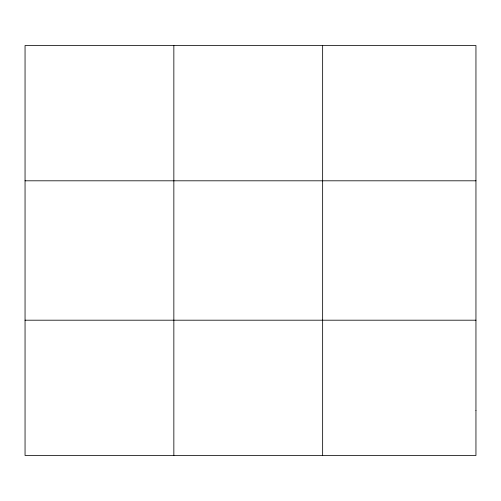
<?xml version="1.0" encoding="UTF-8"?>
<svg xmlns="http://www.w3.org/2000/svg" width="501" height="501" viewBox="0 0 501 501"><rect width="100%" height="100%" fill="white"/><g stroke="black" fill="none" stroke-linecap="round" stroke-linejoin="round"><path stroke-width="0.75" d="M173.847 455.484L173.847 45.516M322.644 455.484L322.644 45.516M25.05 180.805L475.95 180.805M25.05 320.195L475.95 320.195M475.95 410.388L475.95 455.484L25.05 455.484L25.05 45.516L475.95 45.516L475.95 410.388"/></g></svg>
